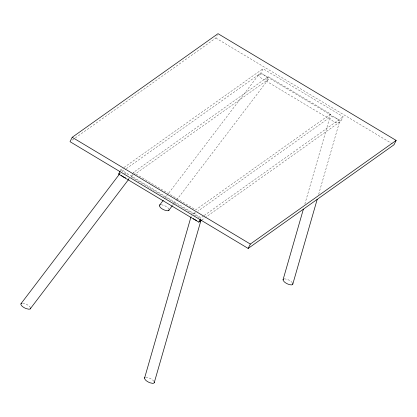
<?xml version="1.0" encoding="UTF-8"?>
<svg xmlns="http://www.w3.org/2000/svg" width="417" height="417" viewBox="0 0 417 417"><rect width="100%" height="100%" fill="white"/><g stroke="black" fill="none" stroke-linecap="round" stroke-linejoin="round"><path stroke-width="0.31" stroke-dasharray="2.08 1.56" d="M304.832 204.116L329.795 117.412M318.645 194.338L339.474 121.978C338.76 118.689 334.632 117.24 331.63 116.703A5.218 1.986 26.5 0 0 329.811 117.995L330.796 119.46A5.431 2.069 26.5 0 0 335.32 122.171L337.64 122.692L338.531 122.65L339.474 121.978M120.289 170.834L120.831 169.74L123.484 167.858M195.677 212.712L193.556 214.223L131.204 176.86L132.293 174.671M132.57 174.129L133.383 172.487L268.261 76.629L330.608 113.992L328.429 118.36L197.799 211.205M75.326 137.912L215.834 38.046L217.194 35.315M126.315 168.666L260.818 73.069L262.997 68.701L343.16 116.739L340.981 121.107L205.414 217.46M193.556 214.223L194.916 211.492M133.862 174.973L266.082 80.997L268.261 76.629M258.999 74.367L258.691 75.378L259.682 76.843A5.431 2.069 26.5 0 0 264.201 79.553L266.526 80.069A5.218 1.986 26.5 0 0 268.345 78.777C266.572 75.785 262.46 73.538 258.999 74.367L167.571 194.65M164.418 198.8L167.175 195.172M172.674 205.258L173.462 204.221M173.858 203.699L176.219 200.587M176.615 200.071L268.042 79.788M72.141 140.169L74.794 138.288M124.016 167.478L262.997 68.701M122.066 171.684L125.783 169.047M131.204 176.86L133.331 175.348M330.608 113.992L195.735 209.85L133.383 172.487M203.647 215.897L200.994 217.778L120.831 169.74M204.179 215.516L343.16 116.739M201.698 220.103L204.883 217.836M161.207 204.737L163.527 205.253A5.431 2.069 26.5 0 1 168.051 207.963L169.036 209.428M22.685 303.185L25.01 303.701A5.431 2.069 26.5 0 1 29.529 306.412L30.175 307.183M194.207 215.313L195.432 215.667A5.431 2.069 26.5 0 1 199.957 218.378M215.834 38.046L393.971 144.803M260.818 73.069L340.981 121.107M266.082 80.997L328.429 118.36M292.426 282.877L291.78 282.111A5.431 2.069 26.5 0 0 287.261 279.4L284.936 278.884A5.218 1.986 26.5 0 0 284.045 278.926M153.904 381.331L153.258 380.565A5.431 2.069 26.5 0 0 148.739 377.854L146.414 377.333A5.218 1.986 26.5 0 0 145.523 377.375M120.159 173.243L120.169 173.826M129.52 178.236A5.218 1.986 26.5 0 1 128.003 178.523M124.313 173.05A5.431 2.069 26.5 0 1 127.93 174.978M191.288 216.444A5.218 1.986 26.5 0 1 191.273 215.865"/><path stroke-width="0.63" d="M144.579 378.047L190.918 217.111M154.259 382.613L200.958 220.426L200.014 221.099M283.101 279.599L303.394 209.11M292.781 284.159L317.207 199.326M72.198 137.308L70.02 141.681L248.157 248.433L393.971 144.803L396.15 140.43L218.013 33.678L72.198 137.308L250.341 244.06L396.15 140.43M201.698 220.103L198.815 222.152L118.652 174.113L120.013 171.382M198.815 222.152L200.447 218.873M248.157 248.433L250.341 244.06M21.168 303.472L119.293 174.374M30.212 308.893L128.733 179.274M159.69 205.018L163.235 200.353M168.734 210.439L172.278 205.774M118.652 174.113L119.564 173.462M125.679 178.002L123.177 176.824L121.159 175.291M196.798 220.624L193.186 218.696M154.248 382.029A5.218 1.986 26.5 0 1 152.424 383.322L150.104 382.806A5.431 2.069 26.5 0 1 145.58 380.096L144.595 378.631A5.218 1.986 26.5 0 1 144.897 377.62M283.419 279.166A5.218 1.986 26.5 0 0 283.112 280.177L284.102 281.647A5.431 2.069 26.5 0 0 288.621 284.358L290.946 284.874A5.218 1.986 26.5 0 0 292.77 283.576M160.316 204.778A5.218 1.986 26.5 0 0 159.383 206.029L160.373 207.499A5.431 2.069 26.5 0 0 164.892 210.204L167.217 210.726A5.218 1.986 26.5 0 0 169.052 210.012M30.519 307.882A5.218 1.986 26.5 0 1 28.695 309.174L26.37 308.658A5.431 2.069 26.5 0 1 21.851 305.948L20.86 304.483A5.218 1.986 26.5 0 1 21.793 303.227"/></g></svg>
